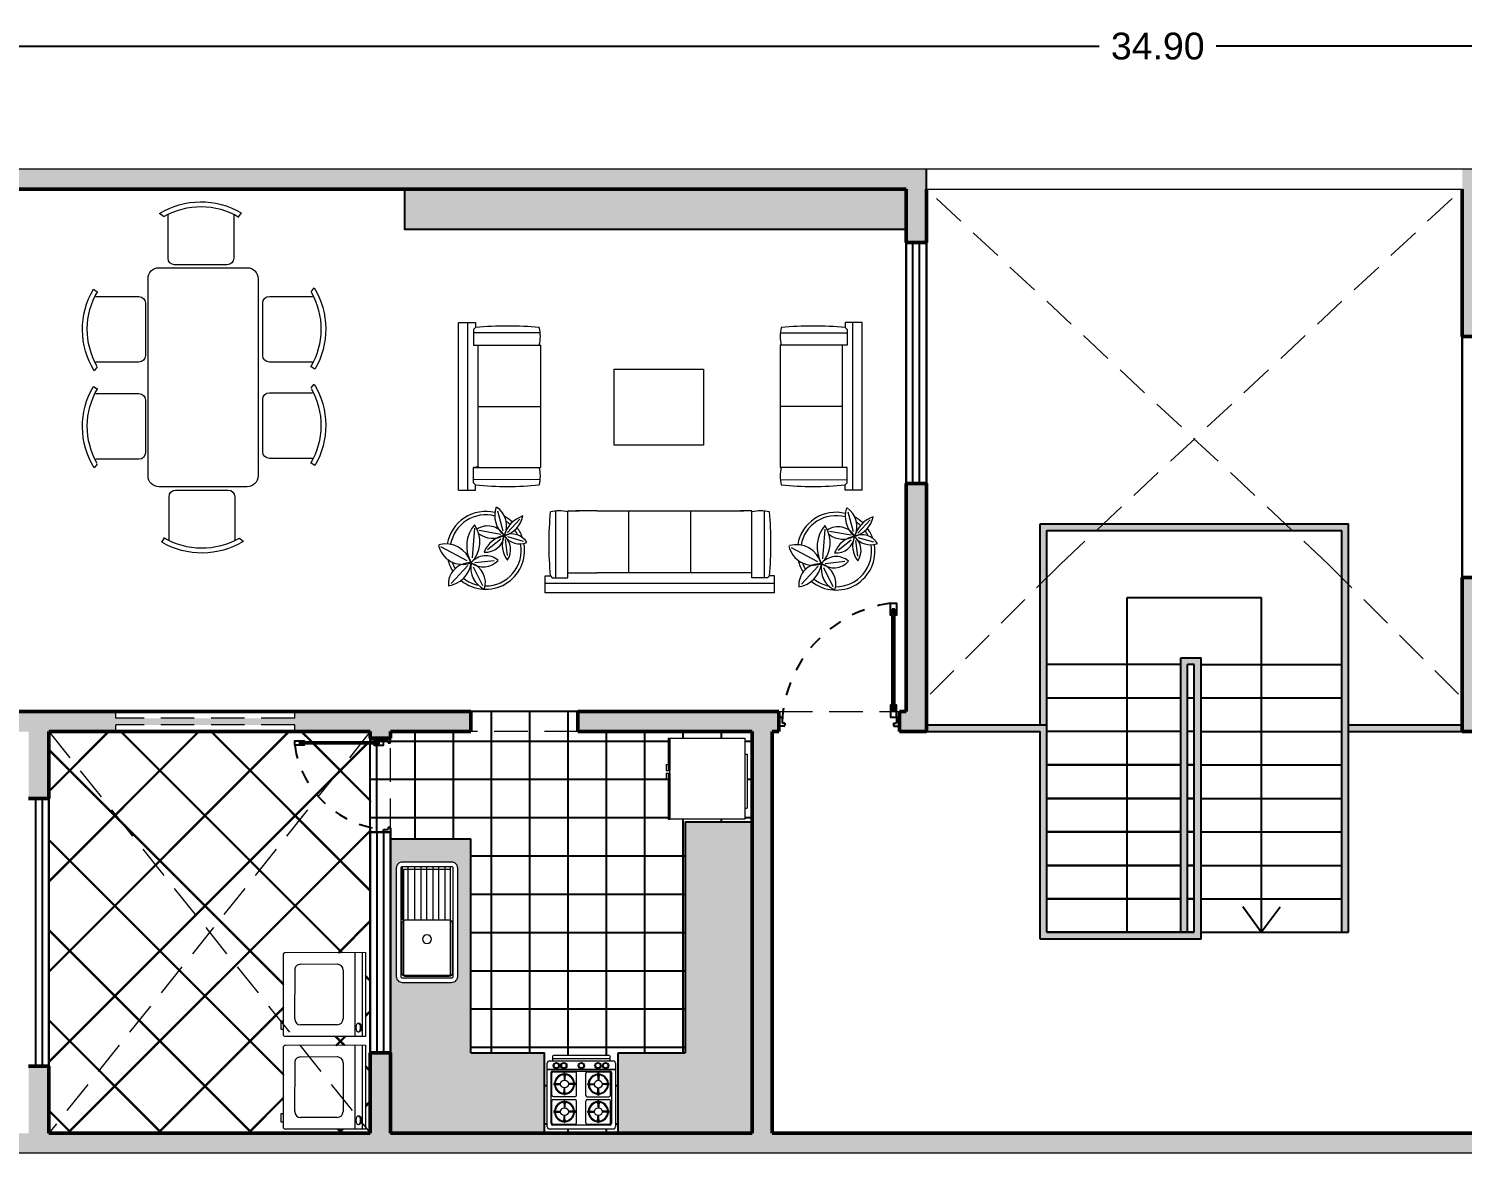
# Model space of a CAD drawing. Header units: millimetres. Extents: x 2999.9 to 3041.9, y 869.6 to 906.3.
# Drawn here: x 3012.57 to 3023.27, y 884.7 to 893.1 of the extents above; entities that cross this region are included whole.
import ezdxf

# ---------------------------------------------------------------- set-up
doc = ezdxf.new("R2010")
doc.units = ezdxf.units.MM
doc.linetypes.add('DASHED2', pattern=[9.525, 6.35, -3.175])
doc.linetypes.add('HIDDEN', pattern=[0.375, 0.25, -0.125])
for name, color, linetype, lineweight in [('0.18', 141, 'Continuous', 18), ('01', 8, 'Continuous', 9), ('mori', 166, 'Continuous', 30), ('moviliario', 7, 'Continuous', 18)]:
    doc.layers.add(name, color=color, linetype=linetype, lineweight=lineweight)
for name, color, linetype in [('1 proyeccion', 253, 'DASHED2'), ('1 puerta 0009', 242, 'Continuous'), ('1 puerta 002', 7, 'Continuous'), ('EQUIPO', 7, 'Continuous'), ('Mobiliarios', 8, 'Continuous'), ('puerta madera', 36, 'Continuous')]:
    doc.layers.add(name, color=color, linetype=linetype)
doc.styles.add('COTAS', font='arial.ttf')
doc.dimstyles.new('COTAS_100', dxfattribs={"dimtxt": 0.2, "dimasz": 0.15, "dimexe": 0.1, "dimexo": 0.2, "dimgap": 0.1, "dimtad": 0, "dimrnd": 0.005, "dimzin": 4, "dimdsep": 46, "dimtxsty": 'COTAS', "dimblk": 'ARCHTICK', "dimcen": 0.2, "dimclrd": 256, "dimclre": 256, "dimclrt": 11, "dimadec": 0, "dimazin": 0, "dimtfac": 1, "dimtix": 1, "dimtofl": 0, "dimtmove": 0, "dimatfit": 3, "dimldrblk": 'ARCHTICK', "dimfxl": 1, "dimtolj": 1, "dimtzin": 0, "dimarcsym": 0})

# ---------------------------------------------------------------- blocks, each defined once
blk = doc.blocks.new('_ArchTick')
at = {"color": 0, "linetype": 'ByBlock', "const_width": 0.15}
blk.add_lwpolyline([(-0.5, -0.5), (0.5, 0.5)], dxfattribs=at)
blk = doc.blocks.new('*D24')
at = {"layer": '01', "lineweight": -2, "transparency": 16777216}
for p, q in [((3003.819, 892.254), (3003.819, 893.07)), ((3038.719, 892.254), (3038.719, 893.07)), ((3003.819, 892.97), (3020.559, 892.97)), ((3038.719, 892.97), (3021.433, 892.97))]:
    blk.add_line(p, q, dxfattribs=at)
at = {"layer": 'Defpoints', "color": 0, "transparency": 16777216}
for p in [(3038.719, 892.97), (3003.819, 892.054), (3038.719, 892.054)]:
    blk.add_point(p, dxfattribs=at)
at = {"layer": '01', "lineweight": -2, "transparency": 16777216, "xscale": 0.15, "yscale": 0.15, "zscale": 0.15, "rotation": 180}
blk.add_blockref('_ArchTick', (3003.819, 892.97), dxfattribs=at)
at = {"layer": '01', "lineweight": -2, "transparency": 16777216, "xscale": 0.15, "yscale": 0.15, "zscale": 0.15}
blk.add_blockref('_ArchTick', (3038.719, 892.97), dxfattribs=at)
at = {"layer": '01', "color": 11, "transparency": 16777216, "insert": (3020.996, 892.97), "char_height": 0.2, "attachment_point": 5, "style": 'COTAS'}
blk.add_mtext('\\A1;34.90', dxfattribs=at)
blk = doc.blocks.new('lavad')
at = {"layer": 'Mobiliarios', "color": 7, "lineweight": 0}
for p, q in [((-366.501, 16.961), (-366.5, 17.558)), ((-365.892, 17.575), (-366.483, 17.575)), ((-366.448, 17.575), (-366.448, 17.589)), ((-366.448, 17.589), (-366.384, 17.589)), ((-366.384, 17.589), (-366.384, 17.575)), ((-365.875, 16.96), (-365.875, 17.558)), ((-366.414, 17.171), (-366.413, 17.445)), ((-366.005, 17.488), (-366.37, 17.489)), ((-365.962, 17.17), (-365.962, 17.445)), ((-366.005, 17.127), (-366.37, 17.127)), ((-365.875, 17.04), (-366.501, 17.04)), ((-366.467, 17.014), (-366.467, 17.008)), ((-366.401, 17.014), (-366.401, 17.008)), ((-365.875, 16.984), (-366.501, 16.984)), ((-365.875, 16.96), (-366.501, 16.961))]:
    blk.add_line(p, q, dxfattribs=at)
for centre, radius, start, end in [((-366.483, 17.558), 0.0174, 89.9635, 179.9635), ((-365.892, 17.558), 0.0174, 359.9635, 89.9635), ((-366.37, 17.445), 0.0434, 89.9635, 179.9635), ((-366.005, 17.445), 0.0434, 359.9635, 89.9635), ((-366.37, 17.171), 0.0434, 179.9635, 269.9635), ((-366.005, 17.17), 0.0434, 269.9635, 359.9635)]:
    blk.add_arc(centre, radius, start, end, dxfattribs=at)
at = {"layer": 'Mobiliarios', "color": 7, "lineweight": 0, "extrusion": (0, 0, -1)}
blk.add_ellipse((-366.434, 17.014), major_axis=(-0.0334, 0), ratio=0.51079, dxfattribs=at)
blk.add_ellipse((-366.434, 17.008), major_axis=(-0.0334, 0), ratio=0.51079, start_param=3.141593, end_param=6.283185, dxfattribs=at)
blk = doc.blocks.new('A$C1C4119E3')
at = {"layer": '0.18', "color": 7, "linetype": 'ByBlock'}
for p, q in [((0, 0.053), (0, 0.673)), ((0, 0.673), (0.669, 0.673)), ((0.131, 0.691), (0.578, 0.691)), ((0.131, 0.675), (0.131, 0.691)), ((0.131, 0.673), (0.578, 0.673)), ((0.578, 0.675), (0.578, 0.691)), ((0.669, 0.673), (0.669, 0.053)), ((0.669, 0.053), (0, 0.053)), ((0, 0.038), (0, 0.053)), ((0, 0.053), (0.266, 0.053)), ((0, 0.038), (0.266, 0.038)), ((0.216, 0.038), (0.266, 0.038)), ((0.216, 0.022), (0.216, 0.038)), ((0.216, 0.022), (0.266, 0.022)), ((0.266, 0.038), (0.266, 0.053)), ((0.266, 0.022), (0.266, 0.038)), ((0.288, 0.053), (0.669, 0.053)), ((0.288, 0.038), (0.288, 0.053)), ((0.288, 0.038), (0.669, 0.038)), ((0.288, 0.038), (0.338, 0.038)), ((0.288, 0.022), (0.288, 0.038)), ((0.288, 0.022), (0.338, 0.022)), ((0.338, 0.022), (0.338, 0.038)), ((0.669, 0.038), (0.669, 0.053))]:
    blk.add_line(p, q, dxfattribs=at)
blk = doc.blocks.new('0B82D')
at = {"color": 7, "linetype": 'ByBlock', "lineweight": 0}
for p, q in [((-0.626, 0.801), (-0.607, 0.773)), ((-0.573, 0.784), (-0.573, 0.469)), ((-0.093, 0.469), (-0.093, 0.784)), ((-0.058, 0.773), (-0.03, 0.796)), ((0.084, 0.801), (0.103, 0.773)), ((0.137, 0.784), (0.137, 0.469)), ((0.617, 0.469), (0.617, 0.784)), ((0.652, 0.773), (0.68, 0.796)), ((-0.525, 0.421), (-0.141, 0.421)), ((0.185, 0.421), (0.569, 0.421)), ((-1.157, 0.29), (-1.18, 0.318)), ((-0.783, 0.322), (-0.783, -0.322)), ((0.738, 0.402), (-0.703, 0.402)), ((0.818, -0.322), (0.818, 0.322)), ((-0.853, 0.256), (-1.169, 0.256)), ((1.206, 0.249), (0.89, 0.249)), ((1.222, 0.302), (1.194, 0.283)), ((-0.805, -0.176), (-0.805, 0.208)), ((0.842, 0.201), (0.842, -0.183)), ((-1.185, -0.277), (-1.157, -0.258)), ((-1.169, -0.224), (-0.853, -0.224)), ((0.89, -0.231), (1.206, -0.231)), ((1.194, -0.266), (1.217, -0.294)), ((-0.703, -0.402), (0.023, -0.402)), ((0.023, -0.402), (0.738, -0.402)), ((-0.574, -0.484), (-0.574, -0.8)), ((-0.142, -0.436), (-0.526, -0.436)), ((-0.094, -0.8), (-0.094, -0.484)), ((0.13, -0.484), (0.13, -0.8)), ((0.562, -0.436), (0.178, -0.436)), ((0.61, -0.8), (0.61, -0.484)), ((-0.608, -0.789), (-0.636, -0.811)), ((-0.041, -0.817), (-0.059, -0.789)), ((0.095, -0.789), (0.067, -0.811)), ((0.663, -0.817), (0.644, -0.789))]:
    blk.add_line(p, q, dxfattribs=at)
for centre, radius, start, end in [((-0.333, 0.302), 0.579, 58.5054, 120.4019), ((-0.333, 0.302), 0.544, 60.0817, 120.6821), ((0.377, 0.302), 0.579, 58.5054, 120.4019), ((0.377, 0.302), 0.544, 60.0817, 120.6821), ((-0.525, 0.469), 0.048, 180, 270), ((-0.141, 0.469), 0.048, 270, 0), ((0.185, 0.469), 0.048, 180, 270), ((0.569, 0.469), 0.048, 270, 0), ((-0.686, 0.016), 0.579, 148.5054, 210.4019), ((-0.703, 0.322), 0.08, 90, 180), ((0.738, 0.322), 0.08, 0, 90), ((-0.686, 0.016), 0.544, 150.0817, 210.6821), ((-0.853, 0.208), 0.048, 0, 90), ((0.89, 0.201), 0.048, 90, 180), ((0.723, 0.009), 0.544, 330.0817, 30.6821), ((0.723, 0.009), 0.579, 328.5054, 30.4019), ((-0.853, -0.176), 0.048, 270, 360), ((0.89, -0.183), 0.048, 180, 270), ((-0.703, -0.322), 0.08, 180, 270), ((0.738, -0.322), 0.08, 270, 360), ((-0.526, -0.484), 0.048, 90, 180), ((-0.142, -0.484), 0.048, 0, 90), ((0.178, -0.484), 0.048, 90, 180), ((0.562, -0.484), 0.048, 0, 90), ((-0.334, -0.317), 0.579, 238.5054, 300.4019), ((-0.334, -0.317), 0.544, 240.0817, 300.6821), ((0.37, -0.317), 0.579, 238.5054, 300.4019), ((0.37, -0.317), 0.544, 240.0817, 300.6821)]:
    blk.add_arc(centre, radius, start, end, dxfattribs=at)
blk = doc.blocks.new('rtyrytrtyq')
at = {"color": 255, "lineweight": 5}
for p, q in [((-1.315, -0.468), (-1.315, 0.784)), ((-1.315, 0.784), (-1.188, 0.784)), ((-1.246, -0.468), (-1.246, 0.784)), ((-1.188, 0.784), (-1.188, 0.746)), ((1.697, 0.784), (1.57, 0.784)), ((1.57, 0.784), (1.57, 0.746)), ((1.628, -0.468), (1.628, 0.784)), ((1.697, -0.468), (1.697, 0.784)), ((-1.188, 0.746), (-1.204, 0.732)), ((-1.204, 0.732), (-1.204, 0.615)), ((-0.705, 0.706), (-1.204, 0.707)), ((1.087, 0.706), (1.585, 0.707)), ((1.57, 0.746), (1.585, 0.732)), ((1.585, 0.732), (1.585, 0.615)), ((-1.204, 0.615), (-0.712, 0.615)), ((-1.168, -0.293), (-1.168, 0.615)), ((-0.712, 0.615), (-0.706, 0.615)), ((-0.704, 0.613), (-0.704, -0.299)), ((-0.704, 0.613), (-0.704, 0.531)), ((-0.704, 0.613), (-0.704, 0.554)), ((1.086, 0.613), (1.086, -0.299)), ((1.086, 0.613), (1.086, 0.531)), ((1.086, 0.613), (1.086, 0.554)), ((1.094, 0.615), (1.088, 0.615)), ((1.585, 0.615), (1.094, 0.615)), ((1.55, -0.299), (1.55, 0.615)), ((-1.168, 0.157), (-0.704, 0.157)), ((1.55, 0.157), (1.086, 0.157)), ((-1.204, -0.299), (-1.168, -0.293)), ((-1.166, -0.295), (-1.204, -0.299)), ((-1.204, -0.299), (-0.704, -0.299)), ((-1.204, -0.415), (-1.204, -0.299)), ((-0.815, -0.299), (-0.712, -0.299)), ((-0.712, -0.299), (-0.706, -0.299)), ((1.585, -0.299), (1.086, -0.299)), ((1.094, -0.299), (1.088, -0.299)), ((1.196, -0.299), (1.094, -0.299)), ((1.585, -0.415), (1.585, -0.299)), ((-0.705, -0.39), (-1.204, -0.391)), ((-1.188, -0.429), (-1.204, -0.415)), ((1.087, -0.39), (1.585, -0.391)), ((1.57, -0.429), (1.585, -0.415)), ((-1.315, -0.468), (-1.188, -0.468)), ((-1.188, -0.468), (-1.188, -0.429)), ((1.57, -0.468), (1.57, -0.429)), ((1.697, -0.468), (1.57, -0.468)), ((-0.59, -0.624), (-0.591, -1.122)), ((-0.499, -0.631), (-0.499, -0.625)), ((-0.499, -1.122), (-0.499, -0.631)), ((-0.496, -0.623), (-0.414, -0.623)), ((-0.283, -0.623), (-0.438, -0.623)), ((-0.283, -0.623), (0.815, -0.623)), ((-0.043, -1.087), (-0.043, -0.623)), ((0.42, -1.087), (0.42, -0.623)), ((0.873, -0.623), (0.791, -0.623)), ((0.875, -0.631), (0.875, -0.625)), ((0.875, -1.122), (0.875, -0.631)), ((0.966, -0.624), (0.967, -1.122)), ((-0.668, -1.107), (-0.629, -1.107)), ((-0.668, -1.234), (-0.668, -1.107)), ((1.044, -1.165), (-0.668, -1.165)), ((-0.629, -1.107), (-0.615, -1.122)), ((-0.615, -1.122), (-0.499, -1.122)), ((-0.499, -1.087), (-0.283, -1.087)), ((0.875, -1.087), (-0.283, -1.087)), ((0.992, -1.122), (0.875, -1.122)), ((1.006, -1.107), (0.992, -1.122)), ((1.044, -1.107), (1.006, -1.107)), ((1.044, -1.234), (1.044, -1.107)), ((1.044, -1.234), (-0.668, -1.234))]:
    blk.add_line(p, q, dxfattribs=at)
blk.add_lwpolyline([(-0.153, 0.434), (0.513, 0.434), (0.513, -0.132), (-0.153, -0.132)], close=True, dxfattribs=at)
for centre, radius, start, end in [((-0.95, -1.778), 2.535, 84.6069, 95.3931), ((1.332, -1.778), 2.535, 84.6069, 95.3931), ((-0.985, 0.68), 0.281, 346.5803, 13.4197), ((1.367, 0.68), 0.281, 166.5803, 193.4197), ((-0.706, 0.613), 0.00231, 0, 90), ((1.088, 0.613), 0.00231, 90, 180), ((-1.166, -0.293), 0.00231, 180, 274.3203), ((-0.985, -0.364), 0.281, 346.5803, 13.4197), ((-0.706, -0.296), 0.00231, 270, 0), ((1.088, -0.296), 0.00231, 180, 270), ((1.367, -0.364), 0.281, 166.5803, 193.4197), ((-0.95, 2.094), 2.535, 264.6069, 275.3931), ((1.332, 2.094), 2.535, 264.6069, 275.3931), ((1.894, -0.869), 2.535, 174.6069, 185.3931), ((-0.564, -0.904), 0.281, 76.5803, 103.4197), ((-0.496, -0.625), 0.00231, 90, 180), ((0.873, -0.625), 0.00231, 0, 90), ((0.941, -0.904), 0.281, 76.5803, 103.4197), ((-1.518, -0.869), 2.535, 354.6069, 5.3931)]:
    blk.add_arc(centre, radius, start, end, dxfattribs=at)
blk = doc.blocks.new('0C02D')
at = {"color": 0, "linetype": 'ByBlock', "lineweight": 0}
for p, q in [((-0.307, 0.281), (-0.145, 0.131)), ((0.024, 0.375), (-0.102, 0.138)), ((-0.33, -0.005), (-0.16, 0.079)), ((-0.104, -0.108), (-0.123, 0.067)), ((0.189, 0.07), (-0.078, 0.091)), ((0.133, -0.165), (0.168, 0.029)), ((0.09, -0.166), (-0.005, -0.048)), ((0.087, -0.206), (-0.055, -0.223)), ((0.114, -0.227), (0.074, -0.366)), ((0.152, -0.226), (0.271, -0.338)), ((0.164, -0.188), (0.342, -0.14))]:
    blk.add_line(p, q, dxfattribs=at)
for centre, radius, start, end in [((0.084, 0.179), 0.22, 102.106, 200.1749), ((-0.184, 0.328), 0.233, 285.7817, 15.3507), ((-0.092, 0.339), 0.24, 187.9837, 262.0826), ((-0.313, 0.115), 0.19, 356.834, 94.9195), ((-0.01, -0.03), 0.35, 103.4928, 122.3252), ((-0.01, -0.03), 0.32, 109.0445, 120.8243), ((-0.01, -0.03), 0.32, 345.1624, 79.9119), ((-0.01, -0.03), 0.35, 346.1915, 80.1916), ((-0.01, -0.03), 0.35, 140.8678, 280.2087), ((-0.01, -0.03), 0.32, 141.7508, 168.3677), ((0.028, -0.157), 0.298, 49.6917, 119.1053), ((-0.303, 0.161), 0.189, 252.4588, 340.924), ((-0.167, -0.108), 0.212, 78.3442, 154.7575), ((0.02, -0.009), 0.179, 142.2558, 228.0353), ((-0.228, -0.031), 0.17, 319.2212, 51.7942), ((0.068, 0.284), 0.262, 223.8495, 305.6071), ((0.31, -0.094), 0.211, 143.7337, 208.7027), ((0.038, -0.049), 0.172, 300.6452, 34.7063), ((-0.01, -0.03), 0.32, 179.3019, 280.4983), ((-0.106, -0.237), 0.234, 9.9352, 69.7681), ((0.141, -0.031), 0.167, 175.0386, 264.006), ((0.214, -0.021), 0.198, 242.4878, 326.9762), ((0.303, -0.344), 0.232, 70.8915, 139.9005), ((0.04, -0.401), 0.222, 68.3745, 127.9916), ((-0.004, -0.097), 0.158, 234.0564, 321.9353), ((0.22, -0.338), 0.172, 124.7099, 201.6743), ((-0.023, -0.264), 0.161, 301.256, 23.9088), ((0.052, -0.449), 0.262, 19.1579, 74.5483), ((0.344, -0.139), 0.229, 194.941, 258.8355), ((-0.01, -0.03), 0.32, 316.534, 324.6631), ((-0.01, -0.03), 0.35, 316.5106, 330.7133), ((-0.01, -0.03), 0.35, 289.3547, 305.9995), ((-0.01, -0.03), 0.32, 295.6062, 305.0739)]:
    blk.add_arc(centre, radius, start, end, dxfattribs=at)
blk = doc.blocks.new('df')
at = {"color": 1, "lineweight": 0, "rotation": 180}
blk.add_blockref('rtyrytrtyq', (2077.716, 1144.081), dxfattribs=at)
at = {"layer": 'moviliario', "xscale": 0.8297961950302124, "yscale": 0.8297961950302124, "zscale": 0.8297961950302124, "rotation": 270}
for p in [(2076.238, 1144.997), (2078.853, 1144.991)]:
    blk.add_blockref('0C02D', p, dxfattribs=at)
blk = doc.blocks.new('p .9')
at = {"layer": '1 puerta 0009'}
h = blk.add_hatch(dxfattribs=at)
h.set_pattern_fill('_USER', color=256, scale=0.0049, angle=45, style=0, pattern_type=0)
h.set_pattern_definition([(45, (0, 0), (-0.003464823228, 0.003464823228), [])])
h.paths.add_polyline_path([(1148.931, 219.509), (1148.931, 219.464), (1148.947, 219.464), (1148.947, 220.225), (1148.931, 220.225), (1148.931, 220.18)])
at = {"layer": '1 proyeccion', "ltscale": 0.005}
blk.add_arc((1149.047, 219.339), 0.94, 97.9007, 177.8392, dxfattribs=at)
at = {"layer": '1 puerta 002'}
for p, q in [((1148.931, 220.18), (1148.931, 220.225)), ((1148.947, 220.225), (1148.931, 220.225)), ((1148.085, 219.419), (1148.108, 219.419)), ((1148.085, 219.352), (1148.085, 219.419)), ((1148.121, 219.352), (1148.085, 219.352)), ((1148.108, 219.419), (1148.108, 219.374)), ((1148.13, 219.374), (1148.108, 219.374)), ((1148.13, 219.374), (1148.13, 219.361)), ((1148.94, 219.374), (1148.94, 219.361)), ((1148.94, 219.374), (1148.963, 219.374)), ((1148.949, 219.352), (1148.985, 219.352)), ((1148.985, 219.419), (1148.963, 219.419)), ((1148.963, 219.419), (1148.963, 219.374)), ((1148.985, 219.352), (1148.985, 219.419))]:
    blk.add_line(p, q, dxfattribs=at)
blk.add_lwpolyline([(1148.931, 219.509), (1148.931, 220.18), (1148.918, 220.18), (1148.918, 220.27), (1148.961, 220.27), (1148.961, 220.18), (1148.947, 220.18)], dxfattribs=at)
blk.add_lwpolyline([(1148.947, 219.464), (1148.931, 219.464), (1148.931, 219.509), (1148.918, 219.509), (1148.918, 219.419), (1148.961, 219.419), (1148.961, 219.509), (1148.947, 219.509), (1148.947, 220.18), (1148.947, 220.225)], close=True, dxfattribs=at)
for centre, start, end in [((1148.121, 219.361), 270, 0), ((1148.949, 219.361), 180, 270)]:
    blk.add_arc(centre, 0.009, start, end, dxfattribs=at)
blk = doc.blocks.new('jj')
at = {"color": 7, "linetype": 'ByBlock', "lineweight": 0}
for p, q in [((-170.7, 31.7), (-170.7, 400.3)), ((-128.8, 400.3), (-128.8, 31.2)), ((-86.9, 32.4), (-86.9, 400.3)), ((-41.8, 31.2), (-41.8, 400.3)), ((0, 400.3), (0, 31.2)), ((41.8, 400.3), (41.8, 32.4)), ((80.5, 400.3), (80.5, 31.2)), ((122.3, 31.2), (122.3, 400.3)), ((161, 400.3), (161, 31.2))]:
    blk.add_line(p, q, dxfattribs=at)
for points in [[(-209.3, 551.7), (-209.3, 41.6, 0.414214), (-167.6, 0), (167.6, 0, 0.414214), (209.3, 41.6), (209.3, 791.4, 0.414214), (167.6, 833), (-167.6, 833, 0.414214), (-209.3, 791.4), (-209.3, 551.7)], [(-170.7, 657.2), (-170.7, 421.1, 0.414214), (-149.8, 400.3), (153, 400.3, 0.414214), (173.8, 421.1), (173.8, 768.9, 0.414214), (153, 789.8), (-149.8, 789.8, 0.414214), (-170.7, 768.9), (-170.7, 659.9)]]:
    blk.add_lwpolyline(points, format="xyb", dxfattribs=at)
blk.add_lwpolyline([(-178.1, 551.7), (-178.1, 41.6, 0.414214), (-167.6, 31.2), (167.6, 31.2, 0.414214), (178.1, 41.6), (178.1, 791.4, 0.414214), (167.6, 801.8), (-167.6, 801.8, 0.414214), (-178.1, 791.4)], format="xyb", close=True, dxfattribs=at)
blk.add_lwpolyline([(-159.6, 551.7), (-159.6, 49.7), (159.6, 49.7), (159.6, 783.3), (-159.6, 783.3)], close=True, dxfattribs=at)
blk.add_circle((0, 532.8), 30.4, dxfattribs=at)
blk = doc.blocks.new('cocina')
at = {"layer": 'EQUIPO', "color": 7, "lineweight": 0}
for p, q in [((-9.95, 25.21), (-9.95, 23.62)), ((9.68, 25.48), (-9.68, 25.48)), ((9.95, 23.62), (9.95, 25.21)), ((-11.81, 0.81), (-11.81, 22.82)), ((11.81, 20.7), (-11.81, 20.7)), ((11.81, 20.57), (-11.81, 20.57)), ((-11.01, 23.62), (11.01, 23.62)), ((9.95, 24.41), (-9.95, 24.41)), ((-9.93, 20.13), (9.93, 20.13)), ((11.81, 22.82), (11.81, 0.81)), ((-10.47, 1.88), (-10.47, 19.6)), ((-10.23, 11.81), (-10.23, 19.33)), ((-9.69, 19.86), (-2.17, 19.86)), ((-9.5, 15.63), (-9.59, 15.63)), ((-9.5, 15.9), (-7.35, 15.77)), ((-9.5, 15.63), (-7.28, 15.63)), ((-9.5, 15.37), (-7.35, 15.5)), ((-6.1, 19.3), (-5.97, 17.15)), ((-5.83, 19.3), (-5.83, 19.39)), ((-5.83, 19.3), (-5.83, 17.08)), ((-5.57, 19.3), (-5.7, 17.15)), ((-2.17, 15.63), (-4.38, 15.63)), ((-2.17, 15.9), (-4.31, 15.77)), ((-2.17, 15.37), (-4.31, 15.5)), ((-2.17, 15.63), (-2.08, 15.63)), ((-1.64, 11.81), (-1.64, 19.33)), ((1.51, 11.75), (1.51, 19.26)), ((2.05, 19.8), (9.57, 19.8)), ((2.24, 15.57), (2.15, 15.57)), ((2.24, 15.84), (4.39, 15.71)), ((2.24, 15.57), (4.46, 15.57)), ((2.24, 15.3), (4.39, 15.44)), ((5.64, 19.24), (5.77, 17.09)), ((5.91, 19.24), (5.91, 19.33)), ((5.91, 19.24), (5.91, 17.02)), ((6.17, 19.24), (6.04, 17.09)), ((9.57, 15.57), (7.35, 15.57)), ((9.57, 15.84), (7.42, 15.71)), ((9.57, 15.3), (7.42, 15.44)), ((9.57, 15.57), (9.66, 15.57)), ((10.1, 11.75), (10.1, 19.26)), ((10.47, 19.6), (10.47, 1.88)), ((-9.69, 11.27), (-2.17, 11.27)), ((-9.69, 10.25), (-2.17, 10.25)), ((-6.1, 11.97), (-5.97, 14.12)), ((-5.83, 11.97), (-5.83, 14.19)), ((-5.83, 11.97), (-5.83, 11.88)), ((-5.57, 11.97), (-5.7, 14.12)), ((2.05, 11.21), (9.57, 11.21)), ((2.05, 10.25), (9.57, 10.25)), ((5.64, 11.9), (5.77, 14.05)), ((5.91, 11.9), (5.91, 14.12)), ((5.91, 11.9), (5.91, 11.81)), ((6.17, 11.9), (6.04, 14.05)), ((-10.23, 2.2), (-10.23, 9.71)), ((-9.5, 6.02), (-9.59, 6.02)), ((-9.5, 6.29), (-7.35, 6.15)), ((-9.5, 6.02), (-7.28, 6.02)), ((-9.5, 5.75), (-7.35, 5.89)), ((-6.1, 9.69), (-5.97, 7.54)), ((-5.83, 9.69), (-5.83, 9.78)), ((-5.83, 9.69), (-5.83, 7.47)), ((-5.57, 9.69), (-5.7, 7.54)), ((-2.17, 6.02), (-4.38, 6.02)), ((-2.17, 6.29), (-4.31, 6.15)), ((-2.17, 5.75), (-4.31, 5.89)), ((-2.17, 6.02), (-2.08, 6.02)), ((-1.64, 2.2), (-1.64, 9.71)), ((1.51, 2.2), (1.51, 9.71)), ((2.24, 6.02), (2.15, 6.02)), ((2.24, 6.29), (4.39, 6.15)), ((2.24, 6.02), (4.46, 6.02)), ((2.24, 5.75), (4.39, 5.89)), ((5.64, 9.69), (5.77, 7.54)), ((5.91, 9.69), (5.91, 9.78)), ((5.91, 9.69), (5.91, 7.47)), ((6.17, 9.69), (6.04, 7.54)), ((9.57, 6.02), (7.35, 6.02)), ((9.57, 6.29), (7.42, 6.15)), ((9.57, 5.75), (7.42, 5.89)), ((9.57, 6.02), (9.66, 6.02)), ((10.1, 2.2), (10.1, 9.71)), ((11.01, 0), (-11.01, 0)), ((9.93, 1.34), (-9.93, 1.34)), ((-9.69, 1.66), (-2.17, 1.66)), ((-6.1, 2.35), (-5.97, 4.5)), ((-5.83, 2.35), (-5.83, 4.57)), ((-5.83, 2.35), (-5.83, 2.26)), ((-5.57, 2.35), (-5.7, 4.5)), ((2.05, 1.66), (9.57, 1.66)), ((5.64, 2.35), (5.77, 4.5)), ((5.91, 2.35), (5.91, 4.57)), ((5.91, 2.35), (5.91, 2.26)), ((6.17, 2.35), (6.04, 4.5))]:
    blk.add_line(p, q, dxfattribs=at)
for centre, radius in [((-8.67, 22.03), 1.07), ((-8.67, 22.03), 0.805), ((-6.07, 22.03), 1.07), ((-6.07, 22.03), 0.805), ((0, 22.03), 1.07), ((0, 22.03), 0.805), ((5.75, 22.03), 1.07), ((5.75, 22.03), 0.805), ((8.42, 22.03), 1.07), ((8.42, 22.03), 0.805), ((-5.83, 15.63), 1.34), ((5.91, 15.57), 1.34), ((-5.83, 6.02), 1.34), ((5.91, 6.02), 1.34)]:
    blk.add_circle(centre, radius, dxfattribs=at)
for centre, radius, start, end in [((-9.68, 25.21), 0.268, 90, 180), ((9.68, 25.21), 0.268, 0, 90), ((-11.01, 22.82), 0.805, 90, 180), ((-9.93, 19.6), 0.537, 90, 180), ((9.93, 19.6), 0.537, 0, 90), ((11.01, 22.82), 0.805, 0, 90), ((-9.69, 19.33), 0.537, 90, 180), ((-9.15, 15.63), 0.439, 142.346, 217.654), ((-5.83, 15.63), 3.49, 94.2199, 175.7801), ((-5.83, 15.63), 3.49, 184.2199, 265.7801), ((-5.83, 15.63), 3.22, 94.2736, 175.7264), ((-5.83, 15.63), 3.22, 184.2736, 265.7264), ((-7.45, 15.63), 0.164, 304.85, 55.15), ((-5.83, 18.95), 0.439, 52.346, 127.654), ((-5.83, 17.25), 0.164, 214.85, 325.15), ((-5.83, 15.63), 3.22, 4.2736, 85.7264), ((-5.83, 15.63), 3.22, 274.2736, 355.7264), ((-5.83, 15.63), 3.49, 4.2199, 85.7801), ((-5.83, 15.63), 3.49, 274.2199, 355.7801), ((-4.22, 15.63), 0.164, 124.85, 235.15), ((-2.17, 19.33), 0.537, 0, 90), ((-2.51, 15.63), 0.439, 322.346, 37.654), ((2.05, 19.26), 0.537, 90, 180), ((2.59, 15.57), 0.439, 142.346, 217.654), ((5.91, 15.57), 3.49, 94.2199, 175.7801), ((5.91, 15.57), 3.49, 184.2199, 265.7801), ((5.91, 15.57), 3.22, 94.2736, 175.7264), ((5.91, 15.57), 3.22, 184.2736, 265.7264), ((4.29, 15.57), 0.164, 304.85, 55.15), ((5.91, 18.89), 0.439, 52.346, 127.654), ((5.91, 17.18), 0.164, 214.85, 325.15), ((5.91, 15.57), 3.22, 4.2736, 85.7264), ((5.91, 15.57), 3.22, 274.2736, 355.7264), ((5.91, 15.57), 3.49, 4.2199, 85.7801), ((5.91, 15.57), 3.49, 274.2199, 355.7801), ((7.52, 15.57), 0.164, 124.85, 235.15), ((9.57, 19.26), 0.537, 0, 90), ((9.22, 15.57), 0.439, 322.346, 37.654), ((-9.69, 11.81), 0.537, 180, 270), ((-9.69, 9.71), 0.537, 90, 180), ((-5.83, 12.32), 0.439, 232.346, 307.654), ((-5.83, 14.02), 0.164, 34.85, 145.15), ((-2.17, 11.81), 0.537, 270, 0), ((-2.17, 9.71), 0.537, 0, 90), ((2.05, 11.75), 0.537, 180, 270), ((2.05, 9.71), 0.537, 90, 180), ((5.91, 12.25), 0.439, 232.346, 307.654), ((5.91, 13.96), 0.164, 34.85, 145.15), ((9.57, 11.75), 0.537, 270, 0), ((9.57, 9.71), 0.537, 0, 90), ((-9.15, 6.02), 0.439, 142.346, 217.654), ((-5.83, 6.02), 3.49, 94.2199, 175.7801), ((-5.83, 6.02), 3.49, 184.2199, 265.7801), ((-5.83, 6.02), 3.22, 94.2736, 175.7264), ((-5.83, 6.02), 3.22, 184.2736, 265.7264), ((-7.45, 6.02), 0.164, 304.85, 55.15), ((-5.83, 9.34), 0.439, 52.346, 127.654), ((-5.83, 7.63), 0.164, 214.85, 325.15), ((-5.83, 6.02), 3.22, 4.2736, 85.7264), ((-5.83, 6.02), 3.22, 274.2736, 355.7264), ((-5.83, 6.02), 3.49, 4.2199, 85.7801), ((-5.83, 6.02), 3.49, 274.2199, 355.7801), ((-4.22, 6.02), 0.164, 124.85, 235.15), ((-2.51, 6.02), 0.439, 322.346, 37.654), ((2.59, 6.02), 0.439, 142.346, 217.654), ((5.91, 6.02), 3.49, 94.2199, 175.7801), ((5.91, 6.02), 3.49, 184.2199, 265.7801), ((5.91, 6.02), 3.22, 94.2736, 175.7264), ((5.91, 6.02), 3.22, 184.2736, 265.7264), ((4.29, 6.02), 0.164, 304.85, 55.15), ((5.91, 9.34), 0.439, 52.346, 127.654), ((5.91, 7.63), 0.164, 214.85, 325.15), ((5.91, 6.02), 3.22, 4.2736, 85.7264), ((5.91, 6.02), 3.22, 274.2736, 355.7264), ((5.91, 6.02), 3.49, 4.2199, 85.7801), ((5.91, 6.02), 3.49, 274.2199, 355.7801), ((7.52, 6.02), 0.164, 124.85, 235.15), ((9.22, 6.02), 0.439, 322.346, 37.654), ((-11.01, 0.81), 0.805, 180, 270), ((-9.93, 1.88), 0.537, 180, 270), ((-9.69, 2.2), 0.537, 180, 270), ((-5.83, 2.7), 0.439, 232.346, 307.654), ((-5.83, 4.41), 0.164, 34.85, 145.15), ((-2.17, 2.2), 0.537, 270, 0), ((2.05, 2.2), 0.537, 180, 270), ((5.91, 2.7), 0.439, 232.346, 307.654), ((5.91, 4.41), 0.164, 34.85, 145.15), ((9.57, 2.2), 0.537, 270, 0), ((9.93, 1.88), 0.537, 270, 0), ((11.01, 0.81), 0.805, 270, 0)]:
    blk.add_arc(centre, radius, start, end, dxfattribs=at)

msp = doc.modelspace()

# ---------------------------------------------------------------- hatches: boundary and pattern name
h = msp.add_hatch(color=256)
h.dxf.hatch_style = 1
h.paths.add_polyline_path([(3011.98, 891.904), (3011.83, 891.904), (3011.83, 889.353), (3011.119, 889.353), (3011.119, 889.203), (3011.83, 889.203), (3011.83, 889.003), (3012.43, 889.003), (3012.43, 889.153), (3011.98, 889.153)])
h.paths.add_polyline_path([(3019.269, 892.054), (3010.369, 892.054), (3010.369, 891.904), (3019.119, 891.904), (3019.119, 891.604), (3019.119, 891.504), (3019.269, 891.504), (3019.269, 891.904)])
h.paths.add_polyline_path([(3032.169, 892.054), (3023.269, 892.054), (3023.269, 891.904), (3023.269, 890.804), (3023.419, 890.804), (3023.419, 891.904), (3027.164, 891.904), (3030.559, 891.904), (3030.559, 890.528), (3030.559, 889.153), (3030.109, 889.153), (3030.109, 889.003), (3030.709, 889.003), (3030.709, 889.203), (3031.419, 889.203), (3031.419, 889.353), (3030.709, 889.353), (3030.709, 891.904), (3032.169, 891.904)])
h.paths.add_polyline_path([(3023.419, 889.004), (3023.269, 889.004), (3023.269, 887.853), (3023.469, 887.853), (3023.469, 888.003), (3023.419, 888.003)])
h.paths.add_polyline_path([(3019.269, 889.704), (3019.119, 889.704), (3019.119, 888.003), (3019.069, 888.003), (3019.069, 887.853), (3019.269, 887.853)])
h.paths.add_polyline_path([(3027.983, 887.903), (3029.319, 887.903), (3029.319, 887.853), (3029.819, 887.853), (3029.819, 887.353), (3029.969, 887.353), (3029.969, 887.853), (3031.419, 887.853), (3031.419, 888.003), (3029.319, 888.003), (3029.319, 887.953), (3027.983, 887.953), (3027.983, 888.003), (3026.569, 888.003), (3026.569, 887.853), (3027.269, 887.853), (3027.269, 887.103), (3027.419, 887.103), (3027.419, 887.853), (3027.983, 887.853)], flags=17)
h = msp.add_hatch(color=256)
h.dxf.hatch_style = 1
h.set_gradient(color1=(127, 63, 0), color2=(143, 71, 0), one_color=1, tint=0.28, name='CYLINDER')
h.paths.add_polyline_path([(3019.119, 891.904), (3015.374, 891.904), (3015.374, 891.604), (3019.119, 891.604)])
h = msp.add_hatch(color=256)
h.dxf.hatch_style = 1
h.set_gradient(color1=(255, 255, 255), color2=(71, 71, 71), one_color=1, tint=0.28, name='CYLINDER')
h.paths.add_polyline_path([(3020.169, 889.004), (3020.119, 888.954), (3020.119, 887.903), (3020.169, 887.903)])
h.paths.add_polyline_path([(3020.169, 889.354), (3020.537, 889.354), (3020.591, 889.404), (3020.119, 889.404), (3020.119, 888.954), (3020.169, 889.004)])
h.paths.add_polyline_path([(3021.948, 889.404), (3020.591, 889.404), (3020.537, 889.354), (3022.001, 889.354)])
h.paths.add_polyline_path([(3022.419, 889.404), (3021.948, 889.404), (3022.001, 889.354), (3022.369, 889.354), (3022.369, 889.004), (3022.419, 888.954)])
h.paths.add_polyline_path([(3022.419, 888.954), (3022.369, 889.004), (3022.369, 886.354), (3022.419, 886.354)])
h.paths.add_polyline_path([(3021.219, 888.354), (3021.269, 888.354), (3021.269, 886.354), (3020.169, 886.354), (3020.169, 887.903), (3020.119, 887.903), (3019.269, 887.903), (3019.269, 887.853), (3020.119, 887.853), (3020.119, 886.304), (3021.319, 886.304), (3021.319, 888.404), (3021.169, 888.404), (3021.169, 886.354), (3021.219, 886.354)])
h = msp.add_hatch(color=256)
h.dxf.hatch_style = 1
h.paths.add_polyline_path([(3015.869, 888.003), (3014.555, 888.003), (3014.555, 887.953), (3013.219, 887.953), (3013.219, 888.003), (3011.119, 888.003), (3011.119, 887.853), (3012.569, 887.853), (3012.569, 887.353), (3012.719, 887.353), (3012.719, 887.853), (3013.219, 887.853), (3013.219, 887.903), (3014.555, 887.903), (3014.555, 887.853), (3015.119, 887.853), (3015.119, 887.803), (3015.269, 887.803), (3015.269, 887.853), (3015.869, 887.853)])
h.paths.add_polyline_path([(3008.569, 888.003), (3007.619, 888.003), (3007.619, 888.053), (3007.469, 888.053), (3007.469, 888.003), (3005.969, 888.003), (3005.969, 887.853), (3006.769, 887.853), (3006.769, 887.053), (3006.919, 887.053), (3006.919, 887.853), (3008.569, 887.853)])
h = msp.add_hatch(color=256)
h.dxf.hatch_style = 1
h.paths.add_polyline_path([(3035.769, 884.854), (3035.769, 885.354), (3035.619, 885.354), (3035.619, 884.854), (3032.519, 884.856), (3032.519, 886.285), (3033.019, 886.285), (3033.019, 887.853), (3033.069, 887.853), (3033.069, 888.003), (3032.319, 888.003), (3032.319, 887.853), (3032.869, 887.853), (3032.869, 886.435), (3032.369, 886.435), (3032.369, 884.854), (3029.969, 884.854), (3029.969, 885.354), (3029.819, 885.354), (3029.819, 884.854), (3027.419, 884.854), (3027.419, 885.454), (3027.269, 885.454), (3027.269, 884.854), (3024.569, 884.854), (3024.569, 887.853), (3025.669, 887.853), (3025.669, 888.003), (3024.369, 888.003), (3024.369, 887.853), (3024.419, 887.853), (3024.419, 884.854), (3018.119, 884.854), (3018.119, 887.853), (3018.169, 887.853), (3018.169, 888.003), (3016.669, 888.003), (3016.669, 887.853), (3017.969, 887.853), (3017.969, 884.854), (3015.269, 884.854), (3015.269, 885.454), (3015.119, 885.454), (3015.119, 884.854), (3012.719, 884.854), (3012.719, 885.354), (3012.569, 885.354), (3012.569, 884.867), (3012.569, 884.854), (3010.169, 884.854), (3010.169, 886.435), (3009.669, 886.435), (3009.669, 887.853), (3010.219, 887.853), (3010.219, 888.003), (3009.469, 888.003), (3009.469, 887.853), (3009.519, 887.853), (3009.519, 886.285), (3010.019, 886.285), (3010.019, 884.856), (3006.919, 884.854), (3006.919, 885.354), (3006.769, 885.354), (3006.769, 884.854), (3006.769, 884.704), (3035.769, 884.704)])
h = msp.add_hatch()
h.set_pattern_fill('NET', color=251, scale=0.09)
h.set_pattern_definition([(0, (947.19445, -227.786), (0, 0.28575), []), (90, (947.19445, -227.786), (-0.28575, 2e-17), [])])
h.paths.add_polyline_path([(3015.869, 885.454), (3016.42, 885.454), (3016.42, 884.854), (3016.968, 884.854), (3016.968, 885.454), (3017.469, 885.454), (3017.469, 887.18), (3017.969, 887.18), (3017.969, 887.853), (3016.669, 887.853), (3015.869, 887.853), (3015.269, 887.853), (3015.269, 887.803), (3015.269, 887.103), (3015.269, 887.053), (3015.869, 887.053)])
h.paths.add_polyline_path([(3017.341, 887.2), (3017.341, 887.499), (3017.327, 887.499), (3017.327, 887.543), (3017.341, 887.543), (3017.355, 887.543), (3017.355, 887.564), (3017.341, 887.564), (3017.327, 887.564), (3017.327, 887.608), (3017.341, 887.608), (3017.341, 887.803), (3017.355, 887.803), (3017.914, 887.803), (3017.914, 887.686), (3017.93, 887.686), (3017.93, 887.282), (3017.914, 887.282), (3017.914, 887.2), (3017.355, 887.2)], flags=16)
h.paths.add_polyline_path([(3016.903, 885.434, -0.414214), (3016.908, 885.428), (3016.908, 885.394), (3016.931, 885.394, -0.414214), (3016.948, 885.376), (3016.948, 884.902, -0.414214), (3016.931, 884.885), (3016.457, 884.885, -0.414214), (3016.44, 884.902), (3016.44, 885.376, -0.414214), (3016.457, 885.394), (3016.48, 885.394), (3016.48, 885.428, -0.414214), (3016.486, 885.434)], flags=16)
h.paths.add_polyline_path([(3016.717, 885.359, -1), (3016.671, 885.359, -1)], flags=0)
h.paths.add_polyline_path([(3016.841, 885.359, -1), (3016.795, 885.359, -1)], flags=0)
h.paths.add_polyline_path([(3016.899, 885.359, -1), (3016.852, 885.359, -1)], flags=0)
h.paths.add_polyline_path([(3016.712, 885.359, -1), (3016.677, 885.359, -1)], flags=0)
h.paths.add_polyline_path([(3016.835, 885.359, -1), (3016.801, 885.359, -1)], flags=0)
h.paths.add_polyline_path([(3016.587, 885.359, -1), (3016.54, 885.359, -1)], flags=0)
h.paths.add_polyline_path([(3016.893, 885.359, -1), (3016.858, 885.359, -1)], flags=0)
h.paths.add_polyline_path([(3016.581, 885.359, -1), (3016.546, 885.359, -1)], flags=0)
h.paths.add_polyline_path([(3016.531, 885.359, -1), (3016.484, 885.359, -1)], flags=0)
h.paths.add_polyline_path([(3016.525, 885.359, -1), (3016.49, 885.359, -1)], flags=0)
h.paths.add_polyline_path([(3016.908, 885.319, -0.414214), (3016.92, 885.307), (3016.92, 884.926, -0.414214), (3016.908, 884.914), (3016.48, 884.914, -0.414214), (3016.469, 884.926), (3016.469, 885.307, -0.414214), (3016.48, 885.319)], flags=0)
h.paths.add_polyline_path([(3016.738, 885.311), (3016.9, 885.311, -0.414214), (3016.912, 885.3), (3016.912, 885.138, -0.414214), (3016.9, 885.127), (3016.738, 885.127, -0.414214), (3016.727, 885.138), (3016.727, 885.3, -0.414214)], flags=0)
h.paths.add_polyline_path([(3016.647, 885.313, -0.414214), (3016.659, 885.301), (3016.659, 885.139, -0.414214), (3016.647, 885.128), (3016.486, 885.128, -0.414214), (3016.474, 885.139), (3016.474, 885.301, -0.414214), (3016.486, 885.313)], flags=0)
h.paths.add_polyline_path([(3016.827, 885.299), (3016.827, 885.295, -0.371699), (3016.896, 885.226), (3016.9, 885.226, -0.340953), (3016.9, 885.215), (3016.896, 885.215, -0.371699), (3016.827, 885.145), (3016.827, 885.141, -0.340953), (3016.816, 885.141), (3016.816, 885.145, -0.371699), (3016.746, 885.215), (3016.742, 885.215, -0.340953), (3016.742, 885.226), (3016.746, 885.226, -0.371699), (3016.816, 885.295), (3016.816, 885.299, -0.340953)], flags=0)
h.paths.add_polyline_path([(3016.85, 885.22, -1), (3016.792, 885.22, -1)], flags=0)
h.paths.add_polyline_path([(3016.574, 885.301), (3016.574, 885.297, -0.371699), (3016.644, 885.227), (3016.648, 885.228, -0.340953), (3016.648, 885.216), (3016.644, 885.216, -0.371699), (3016.574, 885.147), (3016.574, 885.143, -0.340953), (3016.563, 885.143), (3016.563, 885.147, -0.371699), (3016.494, 885.216), (3016.49, 885.216, -0.340953), (3016.49, 885.228), (3016.494, 885.227, -0.371699), (3016.563, 885.297), (3016.563, 885.301, -0.340953)], flags=0)
h.paths.add_polyline_path([(3016.598, 885.222, -1), (3016.54, 885.222, -1)], flags=0)
h.paths.add_polyline_path([(3016.738, 885.106), (3016.9, 885.106, -0.414214), (3016.912, 885.094), (3016.912, 884.932, -0.414214), (3016.9, 884.921), (3016.738, 884.921, -0.414214), (3016.727, 884.932), (3016.727, 885.094, -0.414214)], flags=0)
h.paths.add_polyline_path([(3016.647, 885.106, -0.414214), (3016.659, 885.094), (3016.659, 884.932, -0.414214), (3016.647, 884.921), (3016.486, 884.921, -0.414214), (3016.474, 884.932), (3016.474, 885.094, -0.414214), (3016.486, 885.106)], flags=0)
h.paths.add_polyline_path([(3016.827, 885.094), (3016.827, 885.09, -0.371699), (3016.896, 885.02), (3016.9, 885.021, -0.340953), (3016.9, 885.009), (3016.896, 885.009, -0.371699), (3016.827, 884.94), (3016.827, 884.936, -0.340953), (3016.816, 884.936), (3016.816, 884.94, -0.371699), (3016.746, 885.009), (3016.742, 885.009, -0.340953), (3016.742, 885.021), (3016.746, 885.02, -0.371699), (3016.816, 885.09), (3016.816, 885.094, -0.340953)], flags=0)
h.paths.add_polyline_path([(3016.85, 885.015, -1), (3016.792, 885.015, -1)], flags=0)
h.paths.add_polyline_path([(3016.574, 885.094), (3016.574, 885.09, -0.371699), (3016.644, 885.02), (3016.648, 885.021, -0.340953), (3016.648, 885.009), (3016.644, 885.009, -0.371699), (3016.574, 884.94), (3016.574, 884.936, -0.340953), (3016.563, 884.936), (3016.563, 884.94, -0.371699), (3016.494, 885.009), (3016.49, 885.009, -0.340953), (3016.49, 885.021), (3016.494, 885.02, -0.371699), (3016.563, 885.09), (3016.563, 885.094, -0.340953)], flags=0)
h.paths.add_polyline_path([(3016.598, 885.015, -1), (3016.54, 885.015, -1)], flags=0)
h.paths.add_polyline_path([(3015.869, 887.853), (3016.669, 887.853), (3016.669, 888.003), (3015.869, 888.003)])
h.paths.add_polyline_path([(3015.119, 887.103), (3015.269, 887.103), (3015.269, 887.803), (3015.119, 887.803)])
h = msp.add_hatch(color=256)
h.dxf.hatch_style = 1
h.set_gradient(color1=(255, 255, 255), color2=(71, 71, 71), one_color=1, tint=0.28, name='CYLINDER')
h.paths.add_polyline_path([(3022.419, 887.903), (3022.419, 887.853), (3023.269, 887.853), (3023.269, 887.903)])
h = msp.add_hatch()
h.set_pattern_fill('NET', color=251, scale=0.15, angle=45)
h.set_pattern_definition([(45, (947.19445, -227.786), (-0.3367596, 0.3367596), []), (135, (947.19445, -227.786), (-0.3367596, -0.3367596), [])])
h.paths.add_polyline_path([(3012.719, 884.854), (3015.119, 884.854), (3015.082, 884.9), (3015.082, 884.885), (3014.485, 884.885, -0.414214), (3014.467, 884.902), (3014.467, 884.937), (3014.454, 884.937), (3014.454, 885.001), (3014.467, 885.001), (3014.467, 885.493, -0.414214), (3014.485, 885.51), (3014.594, 885.51), (3014.541, 885.577), (3014.485, 885.577, -0.414214), (3014.467, 885.594), (3014.467, 885.629), (3014.454, 885.629), (3014.454, 885.685), (3013.919, 886.353)])
h.paths.add_polyline_path([(3013.919, 886.353), (3014.454, 885.685), (3014.454, 885.693), (3014.467, 885.693), (3014.467, 886.185, -0.414214), (3014.485, 886.202), (3015.082, 886.202), (3015.082, 885.577), (3014.541, 885.577), (3014.594, 885.51), (3015.082, 885.51), (3015.082, 884.9), (3015.119, 884.854), (3015.119, 885.454), (3015.119, 887.103), (3015.119, 887.138, -0.158215), (3014.731, 887.368)])
h.paths.add_polyline_path([(3012.719, 885.354), (3012.719, 884.854), (3013.919, 886.353), (3012.719, 887.853), (3012.719, 887.353)])
h.paths.add_polyline_path([(3013.919, 886.353), (3014.731, 887.368, -0.147172), (3014.555, 887.751), (3014.555, 887.784), (3014.625, 887.784), (3014.625, 887.773), (3015.055, 887.773), (3015.119, 887.853), (3012.719, 887.853)])
h.paths.add_polyline_path([(3014.731, 887.368, 0.158215), (3015.119, 887.138), (3015.119, 887.761), (3015.046, 887.761)])
h.paths.add_polyline_path([(3014.731, 887.368), (3015.046, 887.761), (3014.625, 887.761), (3014.625, 887.751), (3014.555, 887.751, 0.147172)], flags=17)
h = msp.add_hatch()
h.set_pattern_fill('NET', color=251, scale=0.15, angle=45)
h.set_pattern_definition([(45, (947.18797, -227.786), (-0.3367596, 0.3367596), []), (135, (947.18797, -227.786), (-0.3367596, -0.3367596), [])])
h.paths.add_polyline_path([(3012.726, 884.854), (3015.126, 884.854), (3015.089, 884.9), (3015.089, 884.885), (3014.491, 884.885, -0.414214), (3014.474, 884.902), (3014.474, 884.937), (3014.461, 884.937), (3014.461, 885.001), (3014.474, 885.001), (3014.474, 885.493, -0.414214), (3014.491, 885.51), (3014.6, 885.51), (3014.547, 885.577), (3014.491, 885.577, -0.414214), (3014.474, 885.594), (3014.474, 885.629), (3014.461, 885.629), (3014.461, 885.685), (3013.926, 886.353)])
h.paths.add_polyline_path([(3013.926, 886.353), (3014.461, 885.685), (3014.461, 885.693), (3014.474, 885.693), (3014.474, 886.185, -0.414214), (3014.491, 886.202), (3015.089, 886.202), (3015.089, 885.577), (3014.547, 885.577), (3014.6, 885.51), (3015.089, 885.51), (3015.089, 884.9), (3015.126, 884.854), (3015.126, 885.454), (3015.126, 887.103), (3015.126, 887.138, -0.158215), (3014.737, 887.368)])
h.paths.add_polyline_path([(3012.726, 885.354), (3012.726, 884.854), (3013.926, 886.353), (3012.726, 887.853), (3012.726, 887.353)])
h.paths.add_polyline_path([(3013.926, 886.353), (3014.737, 887.368, -0.147172), (3014.562, 887.751), (3014.562, 887.784), (3014.632, 887.784), (3014.632, 887.773), (3015.062, 887.773), (3015.126, 887.853), (3012.726, 887.853)])
h.paths.add_polyline_path([(3014.737, 887.368, 0.158215), (3015.126, 887.138), (3015.126, 887.761), (3015.052, 887.761)])
h.paths.add_polyline_path([(3014.737, 887.368), (3015.052, 887.761), (3014.632, 887.761), (3014.632, 887.751), (3014.562, 887.751, 0.147172)], flags=17)
h = msp.add_hatch(color=256)
h.dxf.hatch_style = 1
h.set_gradient(color1=(255, 255, 255), color2=(71, 71, 71), one_color=1, tint=0.28)
h.paths.add_polyline_path([(3015.869, 885.454), (3015.869, 887.053), (3015.269, 887.053), (3015.269, 885.454), (3015.269, 884.854), (3016.42, 884.854), (3016.42, 885.454)])
h.paths.add_polyline_path([(3015.723, 885.977), (3015.36, 885.977, -0.414214), (3015.315, 886.022), (3015.315, 886.282), (3015.315, 886.835, -0.414214), (3015.36, 886.88), (3015.723, 886.88, -0.414214), (3015.768, 886.835), (3015.768, 886.022, -0.414214)], flags=16)
h.paths.add_polyline_path([(3015.349, 886.011), (3015.349, 886.282), (3015.349, 886.846), (3015.735, 886.846), (3015.735, 886.011)], flags=0)
h.paths.add_polyline_path([(3015.369, 886.282), (3015.357, 886.423), (3015.357, 886.168), (3015.369, 886.031)], flags=0)
h.paths.add_polyline_path([(3015.509, 886.302, -1), (3015.575, 886.302, -1)], flags=0)
h.paths.add_polyline_path([(3017.469, 885.454), (3016.968, 885.454), (3016.968, 884.854), (3017.969, 884.854), (3017.969, 887.18), (3017.469, 887.18)])

# ---------------------------------------------------------------- linework, layer by layer
for p, q in [((3019.269, 891.904), (3019.269, 892.054)), ((3020.119, 889.404), (3022.419, 889.404)), ((3020.119, 887.903), (3020.119, 889.404)), ((3022.419, 886.354), (3022.419, 889.404)), ((3020.169, 889.354), (3022.369, 889.354)), ((3020.169, 886.354), (3020.169, 889.354)), ((3022.369, 886.354), (3022.369, 889.354)), ((3021.169, 888.354), (3020.169, 888.354)), ((3021.169, 886.354), (3021.169, 888.404)), ((3021.169, 888.404), (3021.319, 888.404)), ((3021.269, 888.354), (3021.219, 888.354)), ((3021.219, 886.354), (3021.219, 888.354)), ((3021.269, 886.354), (3021.269, 888.354)), ((3021.269, 886.354), (3021.269, 888.354)), ((3021.319, 886.304), (3021.319, 888.404)), ((3021.319, 888.354), (3022.369, 888.354)), ((3020.169, 888.104), (3021.169, 888.104)), ((3020.269, 888.104), (3021.169, 888.104)), ((3021.219, 888.104), (3021.269, 888.104)), ((3021.219, 888.104), (3021.269, 888.104)), ((3021.319, 888.104), (3022.369, 888.104)), ((3021.319, 888.104), (3022.269, 888.104)), ((3016.669, 888.003), (3015.869, 888.003)), ((3019.269, 887.903), (3020.169, 887.903)), ((3022.419, 887.903), (3023.269, 887.903)), ((3015.119, 887.103), (3015.119, 887.853)), ((3019.269, 887.853), (3020.119, 887.853)), ((3020.119, 886.304), (3020.119, 887.854)), ((3021.169, 887.854), (3020.169, 887.854)), ((3021.169, 887.854), (3020.169, 887.854)), ((3021.269, 887.854), (3021.219, 887.854)), ((3021.269, 887.854), (3021.219, 887.854)), ((3021.319, 887.854), (3022.369, 887.854)), ((3022.419, 887.853), (3023.269, 887.853)), ((3020.169, 887.604), (3021.169, 887.604)), ((3021.169, 887.604), (3020.169, 887.604)), ((3021.219, 887.604), (3021.269, 887.604)), ((3021.269, 887.604), (3021.219, 887.604)), ((3021.319, 887.604), (3022.369, 887.604)), ((3020.169, 887.354), (3021.169, 887.354)), ((3021.169, 887.354), (3020.169, 887.354)), ((3021.219, 887.354), (3021.269, 887.354)), ((3021.269, 887.354), (3021.219, 887.354)), ((3021.319, 887.354), (3022.369, 887.354)), ((3017.469, 887.18), (3017.469, 885.454)), ((3017.469, 887.18), (3017.969, 887.18)), ((3015.269, 887.053), (3015.869, 887.053)), ((3015.869, 885.454), (3015.869, 887.053)), ((3020.169, 887.104), (3021.169, 887.104)), ((3021.169, 887.104), (3020.169, 887.104)), ((3021.219, 887.104), (3021.269, 887.104)), ((3021.269, 887.104), (3021.219, 887.104)), ((3021.319, 887.104), (3022.369, 887.104)), ((3020.169, 886.854), (3021.169, 886.854)), ((3021.169, 886.854), (3020.169, 886.854)), ((3021.219, 886.854), (3021.269, 886.854)), ((3021.269, 886.854), (3021.219, 886.854)), ((3021.319, 886.854), (3022.369, 886.854)), ((3020.169, 886.604), (3021.169, 886.604)), ((3021.169, 886.604), (3020.169, 886.604)), ((3021.219, 886.604), (3021.269, 886.604)), ((3021.269, 886.604), (3021.219, 886.604)), ((3021.319, 886.604), (3022.369, 886.604)), ((3021.319, 886.304), (3020.119, 886.304)), ((3020.169, 886.354), (3021.269, 886.354)), ((3021.269, 886.354), (3020.169, 886.354)), ((3021.319, 886.354), (3022.369, 886.354)), ((3022.369, 886.354), (3022.419, 886.354)), ((3015.869, 885.454), (3016.42, 885.454)), ((3016.42, 884.854), (3016.42, 885.454)), ((3016.968, 885.454), (3017.469, 885.454)), ((3016.968, 884.854), (3016.968, 885.454))]:
    msp.add_line(p, q)
at = {"color": 253, "linetype": 'HIDDEN', "lineweight": 0}
for p, q in [((3022.269, 889.104), (3019.269, 891.904)), ((3020.269, 889.104), (3023.269, 891.904)), ((3020.269, 889.104), (3019.269, 888.104)), ((3022.269, 889.104), (3023.269, 888.104)), ((3018.169, 888.003), (3019.069, 888.003)), ((3015.119, 887.853), (3012.719, 884.854)), ((3012.719, 887.853), (3015.119, 884.854)), ((3015.269, 887.103), (3015.269, 887.853)), ((3016.669, 887.853), (3015.869, 887.853))]:
    msp.add_line(p, q, dxfattribs=at)
at = {"color": 41, "lineweight": 30}
for p, q in [((3019.119, 889.704), (3019.119, 891.504)), ((3019.269, 889.704), (3019.269, 891.504)), ((3023.269, 889.004), (3023.269, 890.804)), ((3012.719, 887.353), (3012.719, 885.354)), ((3015.119, 887.103), (3015.269, 887.103)), ((3015.119, 885.454), (3015.119, 887.103)), ((3015.269, 885.454), (3015.269, 887.103))]:
    msp.add_line(p, q, dxfattribs=at)
at = {"color": 4}
for p, q in [((3019.169, 889.704), (3019.169, 891.504)), ((3019.219, 889.704), (3019.219, 891.504)), ((3012.619, 887.353), (3012.619, 885.354)), ((3012.669, 887.353), (3012.669, 885.354)), ((3015.169, 885.454), (3015.169, 887.103)), ((3015.219, 885.454), (3015.219, 887.103))]:
    msp.add_line(p, q, dxfattribs=at)
at = {"color": 2}
for p, q in [((3020.769, 886.354), (3020.769, 888.854)), ((3020.769, 888.854), (3021.769, 888.854)), ((3021.769, 888.854), (3021.769, 886.354)), ((3021.769, 886.354), (3021.63, 886.545)), ((3021.769, 886.354), (3021.909, 886.545))]:
    msp.add_line(p, q, dxfattribs=at)
at = {"color": 1, "linetype": 'HIDDEN', "lineweight": 0}
for p, q in [((3013.219, 887.953), (3013.219, 888.003)), ((3014.555, 887.953), (3014.555, 888.003)), ((3014.555, 887.953), (3013.219, 887.953)), ((3013.219, 887.853), (3013.219, 887.903)), ((3014.555, 887.903), (3013.219, 887.903)), ((3014.555, 887.853), (3014.555, 887.903))]:
    msp.add_line(p, q, dxfattribs=at)
msp.add_lwpolyline([(3019.119, 891.904), (3015.374, 891.904), (3015.374, 891.604), (3019.119, 891.604)], close=True)
at = {"layer": 'mori', "color": 152, "lineweight": 20}
for p, q in [((3003.819, 892.054), (3038.719, 892.054)), ((3019.269, 891.904), (3023.269, 891.904)), ((3038.719, 884.704), (3003.819, 884.704))]:
    msp.add_line(p, q, dxfattribs=at)
at = {"layer": 'mori', "color": 152, "lineweight": 50}
for p, q in [((3003.819, 891.904), (3019.119, 891.904)), ((3019.119, 891.904), (3011.98, 891.904)), ((3019.119, 891.904), (3019.119, 891.504)), ((3019.119, 891.904), (3019.119, 891.504)), ((3019.269, 891.904), (3019.269, 891.504)), ((3019.269, 891.904), (3019.269, 891.504)), ((3023.269, 891.904), (3023.269, 890.804)), ((3019.119, 891.504), (3019.269, 891.504)), ((3023.269, 890.804), (3023.419, 890.804)), ((3019.119, 889.704), (3019.119, 888.003)), ((3019.119, 889.704), (3019.119, 888.003)), ((3019.119, 889.704), (3019.269, 889.704)), ((3019.269, 889.704), (3019.269, 887.853)), ((3019.269, 889.704), (3019.269, 887.853)), ((3023.269, 889.004), (3023.269, 887.853)), ((3023.269, 889.004), (3023.419, 889.004)), ((3011.119, 888.003), (3015.869, 888.003)), ((3015.869, 887.853), (3015.869, 888.003)), ((3016.669, 888.003), (3018.169, 888.003)), ((3016.669, 887.853), (3016.669, 888.003)), ((3018.169, 887.853), (3018.169, 888.003)), ((3019.069, 887.853), (3019.069, 888.003)), ((3019.069, 888.003), (3019.119, 888.003)), ((3012.719, 887.853), (3012.719, 887.353)), ((3012.719, 887.853), (3015.119, 887.853)), ((3015.119, 887.803), (3015.119, 887.853)), ((3015.269, 887.803), (3015.119, 887.803)), ((3015.269, 887.853), (3015.269, 887.803)), ((3015.269, 887.853), (3015.869, 887.853)), ((3016.669, 887.853), (3017.969, 887.853)), ((3017.969, 887.853), (3017.969, 884.854)), ((3018.119, 887.853), (3018.119, 884.854)), ((3018.119, 887.853), (3018.169, 887.853)), ((3019.069, 887.853), (3019.269, 887.853)), ((3023.469, 887.853), (3023.269, 887.853)), ((3012.569, 887.353), (3012.719, 887.353)), ((3015.119, 884.854), (3015.119, 885.454)), ((3015.269, 885.454), (3015.119, 885.454)), ((3015.269, 884.854), (3015.269, 885.454)), ((3012.569, 885.354), (3012.719, 885.354)), ((3012.719, 885.354), (3012.719, 884.854)), ((3012.719, 884.854), (3015.119, 884.854)), ((3015.269, 884.854), (3017.969, 884.854)), ((3018.119, 884.854), (3024.419, 884.854))]:
    msp.add_line(p, q, dxfattribs=at)

# ---------------------------------------------------------------- block references
at = {"rotation": 180}
msp.add_blockref('df', (5094.808, 2034.205), dxfattribs=at)
at = {"layer": '0.18', "xscale": 0.9025, "yscale": 0.9025, "zscale": 0.9025, "rotation": 270}
msp.add_blockref('A$C1C4119E3', (3017.307, 887.803), dxfattribs=at)
at = {"layer": 'Mobiliarios', "color": 13, "extrusion": (0, 0, -1), "xscale": -1, "zscale": -1, "rotation": 269.9635417676811}
for p in [(-3031.81, 1252.088), (-3031.81, 1251.396)]:
    msp.add_blockref('lavad', p, dxfattribs=at)
at = {"layer": 'moviliario'}
for name, p, xscale, yscale, zscale, rotation in [('0B82D', (3013.871, 890.516), -1.021620655059814, 1.021620690822601, 1.021620690822601, 90), ('jj', (3015.542, 886.88), -0.0010833740234375, 0.0010833740234375, 0.0010833740234375, 180)]:
    msp.add_blockref(name, p, dxfattribs=dict(at, xscale=xscale, yscale=yscale, zscale=zscale, rotation=rotation))
at = {"layer": 'moviliario', "xscale": 0.02152809500694275, "yscale": 0.02152809500694275, "zscale": 0.02152809500694275}
msp.add_blockref('cocina', (3016.694, 884.885), dxfattribs=at)
at = {"layer": 'puerta madera'}
msp.add_blockref('p .9', (1870.084, 668.542), dxfattribs=at)
at = {"layer": 'puerta madera', "xscale": 0.777777777775729, "yscale": 0.777777777775729, "zscale": 0.777777777775729, "rotation": 90}
msp.add_blockref('p .9', (3185.876, -5.852), dxfattribs=at)

# ---------------------------------------------------------------- dimensions: what is measured, and where the dimension line sits
at = {"layer": '01', "color": 7}
dim = msp.add_linear_dim(base=(3038.719, 892.97), p1=(3003.819, 892.054), p2=(3038.719, 892.054), dimstyle='COTAS_100', dxfattribs=at)
dim.commit()
dim.dimension.update_dxf_attribs({"geometry": '*D24', "text_midpoint": (3020.996, 892.97), "dimtype": 160})

doc.saveas('drawing.dxf')
